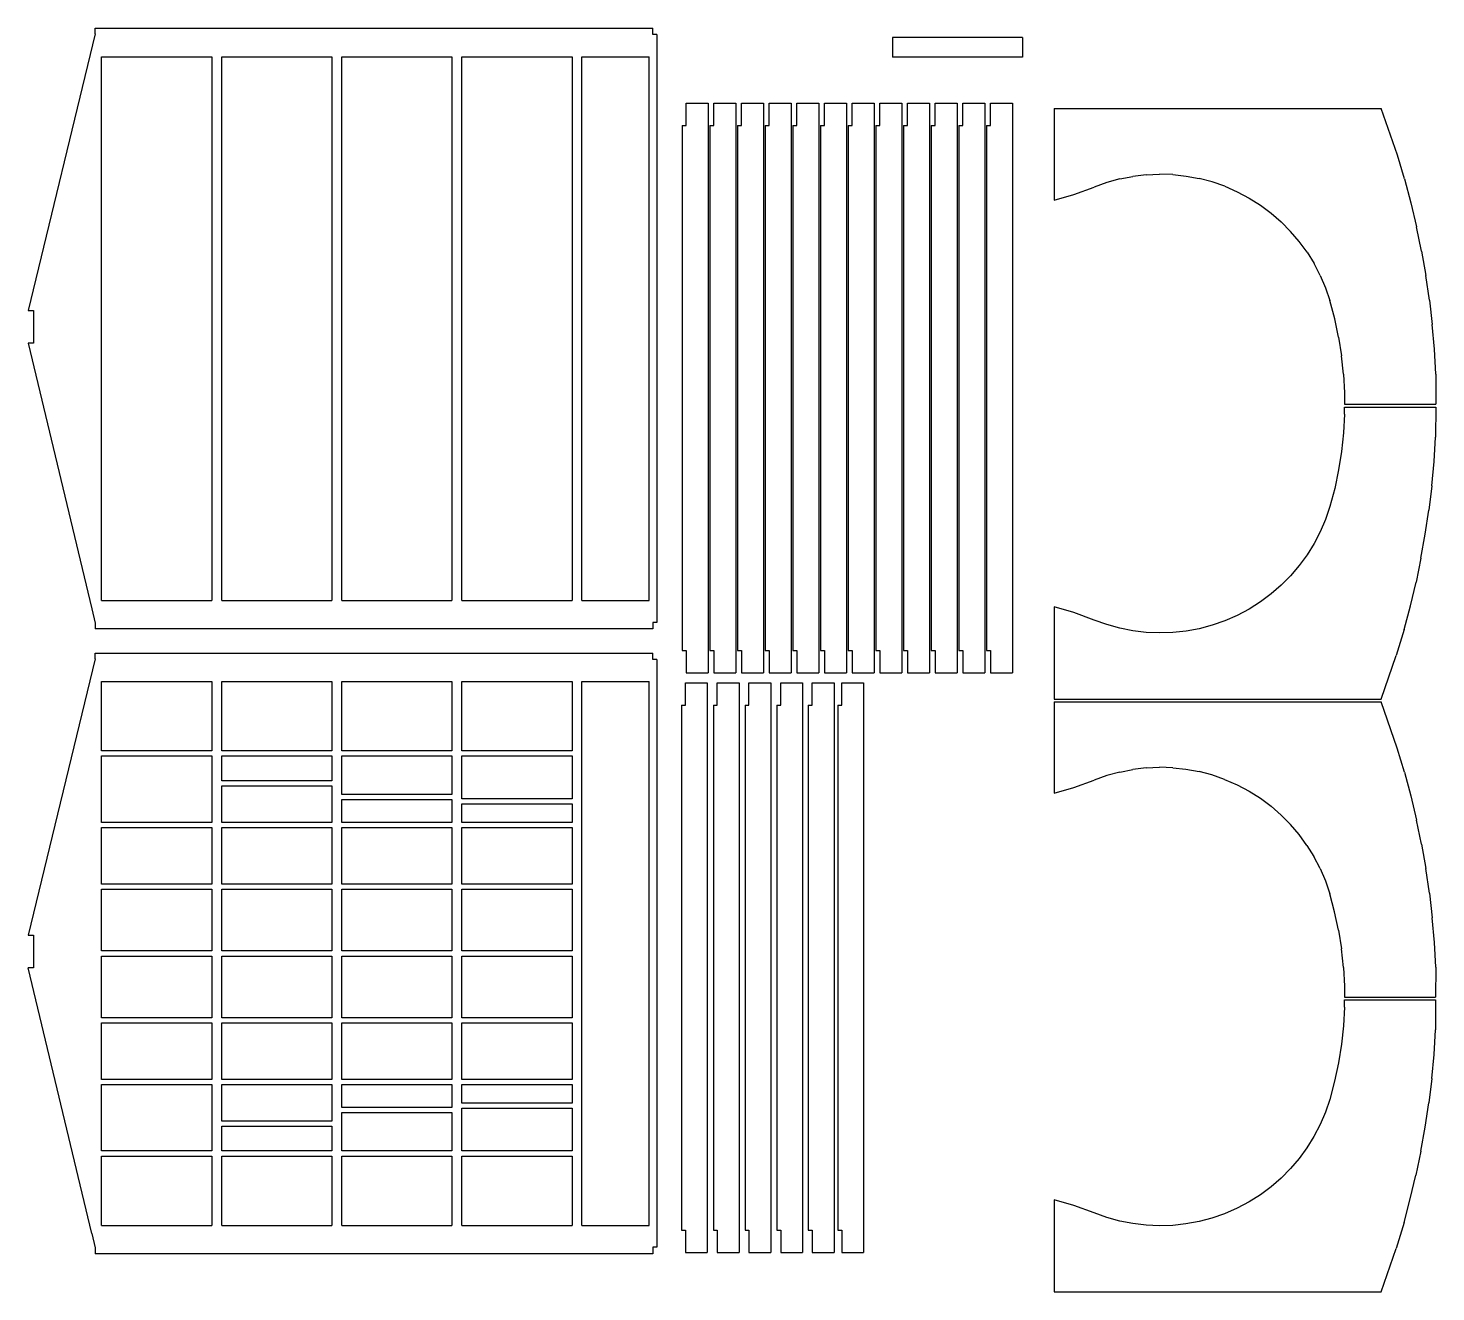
# Model space of a CAD drawing. Extents: x -2756 to 2933, y -1489 to 1592.
# Drawn here: x -2756 to -568, y -1489 to 476 of the extents above; entities that cross this region are included whole.
import ezdxf

# ---------------------------------------------------------------- set-up
doc = ezdxf.new("R2010")
doc.units = 0
doc.layers.get('0').update_dxf_attribs({"linetype": 'CONTINUOUS'})

msp = doc.modelspace()

# ---------------------------------------------------------------- linework, layer by layer
for p, q in [((-2651.6, 466.9), (-2755.8, 37.1)), ((-2651.6, 466.9), (-2651.6, 475.8)), ((-2651.6, 475.8), (-1785, 475.8)), ((-1785, 465.8), (-1785, 475.8)), ((-1778.6, 465.8), (-1785, 465.8)), ((-1778.6, 465.8), (-1778.6, -448)), ((-1210.4, 461.2), (-1412.4, 461.2)), ((-1412.4, 461.2), (-1412.4, 430.7)), ((-1210.4, 461.2), (-1210.4, 430.7)), ((-2641.6, -414), (-2641.6, 431.4)), ((-2641.6, 431.4), (-2470.3, 431.4)), ((-2470.3, 431.4), (-2470.3, -414)), ((-2454.9, -414), (-2454.9, 431.4)), ((-2454.9, 431.4), (-2283.7, 431.4)), ((-2283.7, 431.4), (-2283.7, -414)), ((-2268.3, -414), (-2268.3, 431.4)), ((-2268.3, 431.4), (-2097.1, 431.4)), ((-2097.1, 431.4), (-2097.1, -414)), ((-2081.7, -414), (-2081.7, 431.4)), ((-2081.7, 431.4), (-1910.5, 431.4)), ((-1910.5, 431.4), (-1910.5, -414)), ((-1895.1, -414), (-1895.1, 431.4)), ((-1895.1, 431.4), (-1790.6, 431.4)), ((-1790.6, -414), (-1790.6, 431.4)), ((-1210.4, 430.7), (-1412.4, 430.7)), ((-1733.2, 359.4), (-1699.2, 359.4)), ((-1733.2, 324.5), (-1733.2, 359.4)), ((-1699.2, 359.4), (-1699.2, -526.4)), ((-1690.2, 359.4), (-1656.2, 359.4)), ((-1690.2, 324.5), (-1690.2, 359.4)), ((-1656.2, 359.4), (-1656.2, -526.4)), ((-1647.2, 359.4), (-1613.2, 359.4)), ((-1647.2, 324.5), (-1647.2, 359.4)), ((-1613.2, 359.4), (-1613.2, -526.4)), ((-1604.2, 359.4), (-1570.2, 359.4)), ((-1604.2, 324.5), (-1604.2, 359.4)), ((-1570.2, 359.4), (-1570.2, -526.4)), ((-1561.2, 359.4), (-1527.2, 359.4)), ((-1561.2, 324.5), (-1561.2, 359.4)), ((-1527.2, 359.4), (-1527.2, -526.4)), ((-1518.2, 359.4), (-1484.2, 359.4)), ((-1518.2, 324.5), (-1518.2, 359.4)), ((-1484.2, 359.4), (-1484.2, -526.4)), ((-1475.2, 359.4), (-1441.2, 359.4)), ((-1475.2, 324.5), (-1475.2, 359.4)), ((-1441.2, 359.4), (-1441.2, -526.4)), ((-1432.2, 359.4), (-1398.2, 359.4)), ((-1432.2, 324.5), (-1432.2, 359.4)), ((-1398.2, 359.4), (-1398.2, -526.4)), ((-1389.2, 359.4), (-1355.2, 359.4)), ((-1389.2, 324.5), (-1389.2, 359.4)), ((-1355.2, 359.4), (-1355.2, -526.4)), ((-1346.2, 359.4), (-1312.2, 359.4)), ((-1346.2, 324.5), (-1346.2, 359.4)), ((-1312.2, 359.4), (-1312.2, -526.4)), ((-1303.2, 359.4), (-1269.2, 359.4)), ((-1303.2, 324.5), (-1303.2, 359.4)), ((-1269.2, 359.4), (-1269.2, -526.4)), ((-1260.2, 359.4), (-1226.2, 359.4)), ((-1260.2, 324.5), (-1260.2, 359.4)), ((-1226.2, 359.4), (-1226.2, -526.4)), ((-1161.3, 350.7), (-653, 350.7)), ((-1161.3, 350.7), (-1161.3, 208.4)), ((-627.9, 278.3), (-653, 350.7)), ((-1739.2, 324.5), (-1739.2, -491.6)), ((-1739.2, 324.5), (-1733.2, 324.5)), ((-1696.2, 324.5), (-1696.2, -491.6)), ((-1696.2, 324.5), (-1690.2, 324.5)), ((-1653.2, 324.5), (-1653.2, -491.6)), ((-1653.2, 324.5), (-1647.2, 324.5)), ((-1610.2, 324.5), (-1610.2, -491.6)), ((-1610.2, 324.5), (-1604.2, 324.5)), ((-1567.2, 324.5), (-1567.2, -491.6)), ((-1567.2, 324.5), (-1561.2, 324.5)), ((-1524.2, 324.5), (-1524.2, -491.6)), ((-1524.2, 324.5), (-1518.2, 324.5)), ((-1481.2, 324.5), (-1481.2, -491.6)), ((-1481.2, 324.5), (-1475.2, 324.5)), ((-1438.2, 324.5), (-1438.2, -491.6)), ((-1438.2, 324.5), (-1432.2, 324.5)), ((-1395.2, 324.5), (-1395.2, -491.6)), ((-1395.2, 324.5), (-1389.2, 324.5)), ((-1352.2, 324.5), (-1352.2, -491.6)), ((-1352.2, 324.5), (-1346.2, 324.5)), ((-1309.2, 324.5), (-1309.2, -491.6)), ((-1309.2, 324.5), (-1303.2, 324.5)), ((-1266.2, 324.5), (-1266.2, -491.6)), ((-1266.2, 324.5), (-1260.2, 324.5)), ((-616.8, 241.4), (-627.9, 278.3)), ((-1059.1, 241.4), (-1079.3, 235.9)), ((-1059.1, 241.4), (-1038.8, 245.4)), ((-1018.2, 247.9), (-1038.8, 245.4)), ((-1018.2, 247.9), (-997.5, 248.8)), ((-976.9, 248.1), (-997.5, 248.8)), ((-976.9, 248.1), (-956.3, 245.9)), ((-956.3, 245.9), (-936, 242.1)), ((-915.9, 236.8), (-936, 242.1)), ((-616.8, 241.4), (-606.9, 204.2)), ((-1130.7, 217.2), (-1099, 228.7)), ((-1079.3, 235.9), (-1099, 228.7)), ((-896.1, 230), (-915.9, 236.8)), ((-896.1, 230), (-876.9, 221.6)), ((-876.9, 221.6), (-858.3, 211.7)), ((-1161.3, 208.4), (-1130.7, 217.2)), ((-858.3, 211.7), (-840.6, 200.6)), ((-840.6, 200.6), (-824, 188.1)), ((-606.9, 204.2), (-598, 166.8)), ((-824, 188.1), (-808.3, 174.6)), ((-808.3, 174.6), (-793.8, 159.9)), ((-780.4, 144.1), (-793.8, 159.9)), ((-590.3, 129.1), (-598, 166.8)), ((-768.2, 127.4), (-780.4, 144.1)), ((-768.2, 127.4), (-757.3, 109.8)), ((-747.8, 91.3), (-757.3, 109.8)), ((-590.3, 129.1), (-583.6, 91.2)), ((-747.8, 91.3), (-739.6, 72.1)), ((-578.1, 53.1), (-583.6, 91.2)), ((-739.6, 72.1), (-732.8, 52.2)), ((-725.3, 23.9), (-732.8, 52.2)), ((-578.1, 53.1), (-573.6, 14.9)), ((-2755.8, 37.1), (-2747.5, 37.1)), ((-2747.5, 37.1), (-2747.5, -13.7)), ((-719.2, -4.6), (-725.3, 23.9)), ((-570.3, -23.5), (-573.6, 14.9)), ((-2747.5, -13.7), (-2755.7, -13.7)), ((-2755.7, -13.7), (-2656.9, -426.8)), ((-719.2, -4.6), (-714.7, -33.4)), ((-711.6, -62.3), (-714.7, -33.4)), ((-568.1, -62), (-570.3, -23.5)), ((-711.6, -62.3), (-710.1, -91.3)), ((-568.1, -62), (-568.2, -108.8)), ((-710.1, -91.3), (-710.1, -108.8)), ((-710.1, -108.8), (-568.2, -108.8)), ((-710.1, -124.3), (-711.6, -153.3)), ((-710.1, -124.3), (-710.1, -113.2)), ((-710.1, -113.2), (-568.2, -113.2)), ((-568.2, -113.2), (-568.4, -159.9)), ((-711.6, -153.3), (-714.7, -182.3)), ((-570.8, -197.9), (-568.4, -159.9)), ((-714.7, -182.3), (-719.2, -211)), ((-719.2, -211), (-725.3, -239.6)), ((-574.3, -235.7), (-570.8, -197.9)), ((-725.3, -239.6), (-732.8, -267.9)), ((-574.3, -235.7), (-578.9, -273.4)), ((-732.8, -267.9), (-739.6, -287.8)), ((-584.5, -311), (-578.9, -273.4)), ((-739.6, -287.8), (-747.8, -307)), ((-757.3, -325.4), (-768.2, -343.1)), ((-747.8, -307), (-757.3, -325.4)), ((-591.2, -348.4), (-584.5, -311)), ((-768.2, -343.1), (-780.4, -359.8)), ((-591.2, -348.4), (-598.9, -385.5)), ((-780.4, -359.8), (-793.8, -375.5)), ((-808.3, -390.2), (-824, -403.8)), ((-793.8, -375.5), (-808.3, -390.2)), ((-607.7, -422.5), (-598.9, -385.5)), ((-2641.6, -414), (-2470.3, -414)), ((-2454.9, -414), (-2283.7, -414)), ((-2268.3, -414), (-2097.1, -414)), ((-2081.7, -414), (-1910.5, -414)), ((-1895.1, -414), (-1790.6, -414)), ((-824, -403.8), (-840.6, -416.2)), ((-2656.9, -426.8), (-2651.6, -449.1)), ((-1130.7, -432.8), (-1161.3, -424)), ((-1161.3, -424), (-1161.3, -567.1)), ((-1099, -444.4), (-1130.7, -432.8)), ((-876.9, -437.2), (-896.1, -445.6)), ((-858.3, -427.4), (-876.9, -437.2)), ((-840.6, -416.2), (-858.3, -427.4)), ((-617.5, -459.2), (-607.7, -422.5)), ((-2651.6, -449.1), (-2651.6, -458)), ((-1785, -458), (-2651.6, -458)), ((-1778.6, -448), (-1785, -448)), ((-1785, -448), (-1785, -458)), ((-1079.3, -451.5), (-1099, -444.4)), ((-1059.1, -457.1), (-1079.3, -451.5)), ((-1038.8, -461.1), (-1059.1, -457.1)), ((-936, -457.8), (-956.3, -461.5)), ((-915.9, -452.5), (-936, -457.8)), ((-896.1, -445.6), (-915.9, -452.5)), ((-617.5, -459.2), (-629.6, -499.5)), ((-1018.2, -463.5), (-1038.8, -461.1)), ((-997.5, -464.4), (-1018.2, -463.5)), ((-976.9, -463.8), (-997.5, -464.4)), ((-956.3, -461.5), (-976.9, -463.8)), ((-2651.6, -495.6), (-1785, -495.6)), ((-2651.6, -504.5), (-2651.6, -495.6)), ((-1785, -505.6), (-1785, -495.6)), ((-1739.2, -491.6), (-1733.2, -491.6)), ((-1733.2, -491.6), (-1733.2, -526.4)), ((-1696.2, -491.6), (-1690.2, -491.6)), ((-1690.2, -491.6), (-1690.2, -526.4)), ((-1653.2, -491.6), (-1647.2, -491.6)), ((-1647.2, -491.6), (-1647.2, -526.4)), ((-1610.2, -491.6), (-1604.2, -491.6)), ((-1604.2, -491.6), (-1604.2, -526.4)), ((-1567.2, -491.6), (-1561.2, -491.6)), ((-1561.2, -491.6), (-1561.2, -526.4)), ((-1524.2, -491.6), (-1518.2, -491.6)), ((-1518.2, -491.6), (-1518.2, -526.4)), ((-1481.2, -491.6), (-1475.2, -491.6)), ((-1475.2, -491.6), (-1475.2, -526.4)), ((-1438.2, -491.6), (-1432.2, -491.6)), ((-1432.2, -491.6), (-1432.2, -526.4)), ((-1395.2, -491.6), (-1389.2, -491.6)), ((-1389.2, -491.6), (-1389.2, -526.4)), ((-1352.2, -491.6), (-1346.2, -491.6)), ((-1346.2, -491.6), (-1346.2, -526.4)), ((-1309.2, -491.6), (-1303.2, -491.6)), ((-1303.2, -491.6), (-1303.2, -526.4)), ((-1266.2, -491.6), (-1260.2, -491.6)), ((-1260.2, -491.6), (-1260.2, -526.4)), ((-653, -567.1), (-629.6, -499.5)), ((-2651.6, -504.5), (-2755.8, -934.3)), ((-1778.6, -505.6), (-1785, -505.6)), ((-1778.6, -505.6), (-1778.6, -1419.4)), ((-2641.6, -540), (-2470.3, -540)), ((-2641.6, -647.7), (-2641.6, -540)), ((-2470.3, -540), (-2470.3, -647.7)), ((-2454.9, -540), (-2283.7, -540)), ((-2454.9, -647.7), (-2454.9, -540)), ((-2283.7, -540), (-2283.7, -647.7)), ((-2268.3, -540), (-2097.1, -540)), ((-2268.3, -647.7), (-2268.3, -540)), ((-2097.1, -540), (-2097.1, -647.7)), ((-2081.7, -540), (-1910.5, -540)), ((-2081.7, -647.7), (-2081.7, -540)), ((-1910.5, -540), (-1910.5, -647.7)), ((-1895.1, -1385.4), (-1895.1, -540)), ((-1895.1, -540), (-1790.6, -540)), ((-1790.6, -1385.4), (-1790.6, -540)), ((-1734.4, -542), (-1700.4, -542)), ((-1734.4, -576.9), (-1734.4, -542)), ((-1733.2, -526.4), (-1699.2, -526.4)), ((-1700.4, -542), (-1700.4, -1427.8)), ((-1690.2, -526.4), (-1656.2, -526.4)), ((-1684.8, -542), (-1650.8, -542)), ((-1684.8, -576.9), (-1684.8, -542)), ((-1650.8, -542), (-1650.8, -1427.8)), ((-1647.2, -526.4), (-1613.2, -526.4)), ((-1635.6, -542), (-1601.6, -542)), ((-1635.6, -576.9), (-1635.6, -542)), ((-1604.2, -526.4), (-1570.2, -526.4)), ((-1601.6, -542), (-1601.6, -1427.8)), ((-1586.2, -542), (-1552.2, -542)), ((-1586.2, -576.9), (-1586.2, -542)), ((-1561.2, -526.4), (-1527.2, -526.4)), ((-1552.2, -542), (-1552.2, -1427.8)), ((-1537.4, -542), (-1503.4, -542)), ((-1537.4, -576.9), (-1537.4, -542)), ((-1518.2, -526.4), (-1484.2, -526.4)), ((-1503.4, -542), (-1503.4, -1427.8)), ((-1491.4, -542), (-1457.4, -542)), ((-1491.4, -576.9), (-1491.4, -542)), ((-1475.2, -526.4), (-1441.2, -526.4)), ((-1457.4, -542), (-1457.4, -1427.8)), ((-1432.2, -526.4), (-1398.2, -526.4)), ((-1389.2, -526.4), (-1355.2, -526.4)), ((-1346.2, -526.4), (-1312.2, -526.4)), ((-1303.2, -526.4), (-1269.2, -526.4)), ((-1260.2, -526.4), (-1226.2, -526.4)), ((-1161.3, -567.1), (-653, -567.1)), ((-1740.4, -576.9), (-1740.4, -1393)), ((-1740.4, -576.9), (-1734.4, -576.9)), ((-1690.8, -576.9), (-1690.8, -1393)), ((-1690.8, -576.9), (-1684.8, -576.9)), ((-1641.6, -576.9), (-1641.6, -1393)), ((-1641.6, -576.9), (-1635.6, -576.9)), ((-1592.2, -576.9), (-1592.2, -1393)), ((-1592.2, -576.9), (-1586.2, -576.9)), ((-1543.4, -576.9), (-1543.4, -1393)), ((-1543.4, -576.9), (-1537.4, -576.9)), ((-1497.4, -576.9), (-1497.4, -1393)), ((-1497.4, -576.9), (-1491.4, -576.9)), ((-1161.5, -571.3), (-653.2, -571.3)), ((-1161.5, -571.3), (-1161.5, -713.7)), ((-628, -643.7), (-653.2, -571.3)), ((-2470.3, -647.7), (-2641.6, -647.7)), ((-2641.6, -655.7), (-2470.3, -655.7)), ((-2641.6, -758.9), (-2641.6, -655.7)), ((-2470.3, -655.7), (-2470.3, -758.9)), ((-2283.7, -647.7), (-2454.9, -647.7)), ((-2454.9, -655.7), (-2283.7, -655.7)), ((-2454.9, -694.1), (-2454.9, -655.7)), ((-2283.7, -655.7), (-2283.7, -694.1)), ((-2097.1, -647.7), (-2268.3, -647.7)), ((-2268.3, -655.7), (-2097.1, -655.7)), ((-2268.3, -715.5), (-2268.3, -655.7)), ((-2097.1, -655.7), (-2097.1, -715.5)), ((-1910.5, -647.7), (-2081.7, -647.7)), ((-2081.7, -655.7), (-1910.5, -655.7)), ((-2081.7, -722.3), (-2081.7, -655.7)), ((-1910.5, -655.7), (-1910.5, -722.3)), ((-617, -680.6), (-628, -643.7)), ((-1059.3, -680.6), (-1038.9, -676.6)), ((-1018.3, -674.2), (-1038.9, -676.6)), ((-1018.3, -674.2), (-997.7, -673.3)), ((-977, -673.9), (-997.7, -673.3)), ((-977, -673.9), (-956.5, -676.1)), ((-956.5, -676.1), (-936.1, -679.9)), ((-2283.7, -694.1), (-2454.9, -694.1)), ((-1130.8, -704.9), (-1099.2, -693.3)), ((-1079.4, -686.2), (-1099.2, -693.3)), ((-1059.3, -680.6), (-1079.4, -686.2)), ((-916, -685.2), (-936.1, -679.9)), ((-896.3, -692.1), (-916, -685.2)), ((-896.3, -692.1), (-877, -700.5)), ((-617, -680.6), (-607, -717.8)), ((-2454.9, -702.1), (-2283.7, -702.1)), ((-2454.9, -758.9), (-2454.9, -702.1)), ((-2283.7, -702.1), (-2283.7, -758.9)), ((-2097.1, -715.5), (-2268.3, -715.5)), ((-1161.5, -713.7), (-1130.8, -704.9)), ((-877, -700.5), (-858.4, -710.3)), ((-858.4, -710.3), (-840.8, -721.5)), ((-840.8, -721.5), (-824.1, -733.9)), ((-607, -717.8), (-598.2, -755.3)), ((-2268.3, -723.5), (-2097.1, -723.5)), ((-2268.3, -758.9), (-2268.3, -723.5)), ((-2097.1, -723.5), (-2097.1, -758.9)), ((-1910.5, -722.3), (-2081.7, -722.3)), ((-2081.7, -730.3), (-1910.5, -730.3)), ((-2081.7, -758.9), (-2081.7, -730.3)), ((-1910.5, -730.3), (-1910.5, -758.9)), ((-824.1, -733.9), (-808.5, -747.5)), ((-2470.3, -758.9), (-2641.6, -758.9)), ((-2283.7, -758.9), (-2454.9, -758.9)), ((-2097.1, -758.9), (-2268.3, -758.9)), ((-1910.5, -758.9), (-2081.7, -758.9)), ((-808.5, -747.5), (-793.9, -762.2)), ((-780.5, -777.9), (-793.9, -762.2)), ((-590.4, -792.9), (-598.2, -755.3)), ((-2641.6, -766.9), (-2470.3, -766.9)), ((-2641.6, -854.7), (-2641.6, -766.9)), ((-2470.3, -766.9), (-2470.3, -854.7)), ((-2454.9, -766.9), (-2283.7, -766.9)), ((-2454.9, -854.7), (-2454.9, -766.9)), ((-2283.7, -766.9), (-2283.7, -854.7)), ((-2268.3, -766.9), (-2097.1, -766.9)), ((-2268.3, -854.7), (-2268.3, -766.9)), ((-2097.1, -766.9), (-2097.1, -854.7)), ((-2081.7, -766.9), (-1910.5, -766.9)), ((-2081.7, -854.7), (-2081.7, -766.9)), ((-1910.5, -766.9), (-1910.5, -854.7)), ((-768.4, -794.6), (-780.5, -777.9)), ((-768.4, -794.6), (-757.5, -812.2)), ((-590.4, -792.9), (-583.8, -830.8)), ((-747.9, -830.7), (-757.5, -812.2)), ((-747.9, -830.7), (-739.7, -849.9)), ((-578.2, -868.9), (-583.8, -830.8)), ((-739.7, -849.9), (-733, -869.8)), ((-2470.3, -854.7), (-2641.6, -854.7)), ((-2641.6, -862.7), (-2470.3, -862.7)), ((-2641.6, -958.7), (-2641.6, -862.7)), ((-2470.3, -862.7), (-2470.3, -958.7)), ((-2283.7, -854.7), (-2454.9, -854.7)), ((-2454.9, -862.7), (-2283.7, -862.7)), ((-2454.9, -958.7), (-2454.9, -862.7)), ((-2283.7, -862.7), (-2283.7, -958.7)), ((-2097.1, -854.7), (-2268.3, -854.7)), ((-2268.3, -862.7), (-2097.1, -862.7)), ((-2268.3, -958.7), (-2268.3, -862.7)), ((-2097.1, -862.7), (-2097.1, -958.7)), ((-1910.5, -854.7), (-2081.7, -854.7)), ((-2081.7, -862.7), (-1910.5, -862.7)), ((-2081.7, -958.7), (-2081.7, -862.7)), ((-1910.5, -862.7), (-1910.5, -958.7)), ((-725.4, -898.1), (-733, -869.8)), ((-578.2, -868.9), (-573.8, -907.2)), ((-719.3, -926.7), (-725.4, -898.1)), ((-570.4, -945.6), (-573.8, -907.2)), ((-2755.8, -934.3), (-2747.5, -934.3)), ((-2747.5, -934.3), (-2747.5, -985.1)), ((-719.3, -926.7), (-714.8, -955.4)), ((-2470.3, -958.7), (-2641.6, -958.7)), ((-2283.7, -958.7), (-2454.9, -958.7)), ((-2097.1, -958.7), (-2268.3, -958.7)), ((-1910.5, -958.7), (-2081.7, -958.7)), ((-711.8, -984.3), (-714.8, -955.4)), ((-568.2, -984.1), (-570.4, -945.6)), ((-2641.6, -966.7), (-2470.3, -966.7)), ((-2641.6, -1062.7), (-2641.6, -966.7)), ((-2470.3, -966.7), (-2470.3, -1062.7)), ((-2454.9, -966.7), (-2283.7, -966.7)), ((-2454.9, -1062.7), (-2454.9, -966.7)), ((-2283.7, -966.7), (-2283.7, -1062.7)), ((-2268.3, -966.7), (-2097.1, -966.7)), ((-2268.3, -1062.7), (-2268.3, -966.7)), ((-2097.1, -966.7), (-2097.1, -1062.7)), ((-2081.7, -966.7), (-1910.5, -966.7)), ((-2081.7, -1062.7), (-2081.7, -966.7)), ((-1910.5, -966.7), (-1910.5, -1062.7)), ((-711.8, -984.3), (-710.3, -1013.3)), ((-568.2, -984.1), (-568.4, -1030.8)), ((-2656.9, -1398.2), (-2755.7, -985.1)), ((-2747.5, -985.1), (-2755.7, -985.1)), ((-710.3, -1013.3), (-710.3, -1030.8)), ((-710.3, -1046), (-711.8, -1075)), ((-710.3, -1030.8), (-568.4, -1030.8)), ((-710.3, -1046), (-710.3, -1034.8)), ((-710.3, -1034.8), (-568.4, -1034.8)), ((-568.4, -1034.8), (-568.5, -1081.5)), ((-2470.3, -1062.7), (-2641.6, -1062.7)), ((-2641.6, -1070.7), (-2470.3, -1070.7)), ((-2641.6, -1158.5), (-2641.6, -1070.7)), ((-2470.3, -1070.7), (-2470.3, -1158.5)), ((-2283.7, -1062.7), (-2454.9, -1062.7)), ((-2454.9, -1070.7), (-2283.7, -1070.7)), ((-2454.9, -1158.5), (-2454.9, -1070.7)), ((-2283.7, -1070.7), (-2283.7, -1158.5)), ((-2097.1, -1062.7), (-2268.3, -1062.7)), ((-2268.3, -1070.7), (-2097.1, -1070.7)), ((-2268.3, -1158.5), (-2268.3, -1070.7)), ((-2097.1, -1070.7), (-2097.1, -1158.5)), ((-1910.5, -1062.7), (-2081.7, -1062.7)), ((-2081.7, -1070.7), (-1910.5, -1070.7)), ((-2081.7, -1158.5), (-2081.7, -1070.7)), ((-1910.5, -1070.7), (-1910.5, -1158.5)), ((-711.8, -1075), (-714.8, -1103.9)), ((-570.9, -1119.5), (-568.5, -1081.5)), ((-714.8, -1103.9), (-719.3, -1132.7)), ((-719.3, -1132.7), (-725.4, -1161.2)), ((-574.4, -1157.3), (-570.9, -1119.5)), ((-2470.3, -1158.5), (-2641.6, -1158.5)), ((-2283.7, -1158.5), (-2454.9, -1158.5)), ((-2097.1, -1158.5), (-2268.3, -1158.5)), ((-1910.5, -1158.5), (-2081.7, -1158.5)), ((-574.4, -1157.3), (-579, -1195.1)), ((-2641.6, -1166.5), (-2470.3, -1166.5)), ((-2641.6, -1269.7), (-2641.6, -1166.5)), ((-2470.3, -1166.5), (-2470.3, -1269.7)), ((-2454.9, -1166.5), (-2283.7, -1166.5)), ((-2454.9, -1223.3), (-2454.9, -1166.5)), ((-2283.7, -1166.5), (-2283.7, -1223.3)), ((-2268.3, -1166.5), (-2097.1, -1166.5)), ((-2268.3, -1201.9), (-2268.3, -1166.5)), ((-2097.1, -1166.5), (-2097.1, -1201.9)), ((-2081.7, -1166.5), (-1910.5, -1166.5)), ((-2081.7, -1195.2), (-2081.7, -1166.5)), ((-1910.5, -1166.5), (-1910.5, -1195.2)), ((-725.4, -1161.2), (-733, -1189.5)), ((-2097.1, -1201.9), (-2268.3, -1201.9)), ((-1910.5, -1195.2), (-2081.7, -1195.2)), ((-2081.7, -1203.2), (-1910.5, -1203.2)), ((-2081.7, -1269.7), (-2081.7, -1203.2)), ((-1910.5, -1203.2), (-1910.5, -1269.7)), ((-733, -1189.5), (-739.7, -1209.4)), ((-584.6, -1232.6), (-579, -1195.1)), ((-2283.7, -1223.3), (-2454.9, -1223.3)), ((-2268.3, -1209.9), (-2097.1, -1209.9)), ((-2268.3, -1269.7), (-2268.3, -1209.9)), ((-2097.1, -1209.9), (-2097.1, -1269.7)), ((-739.7, -1209.4), (-747.9, -1228.6)), ((-2454.9, -1231.3), (-2283.7, -1231.3)), ((-2454.9, -1269.7), (-2454.9, -1231.3)), ((-2283.7, -1231.3), (-2283.7, -1269.7)), ((-747.9, -1228.6), (-757.5, -1247.1)), ((-591.3, -1270), (-584.6, -1232.6)), ((-768.4, -1264.7), (-780.5, -1281.4)), ((-757.5, -1247.1), (-768.4, -1264.7)), ((-2470.3, -1269.7), (-2641.6, -1269.7)), ((-2641.6, -1277.7), (-2470.3, -1277.7)), ((-2641.6, -1385.4), (-2641.6, -1277.7)), ((-2470.3, -1277.7), (-2470.3, -1385.4)), ((-2283.7, -1269.7), (-2454.9, -1269.7)), ((-2454.9, -1277.7), (-2283.7, -1277.7)), ((-2454.9, -1385.4), (-2454.9, -1277.7)), ((-2283.7, -1277.7), (-2283.7, -1385.4)), ((-2097.1, -1269.7), (-2268.3, -1269.7)), ((-2268.3, -1277.7), (-2097.1, -1277.7)), ((-2268.3, -1385.4), (-2268.3, -1277.7)), ((-2097.1, -1277.7), (-2097.1, -1385.4)), ((-1910.5, -1269.7), (-2081.7, -1269.7)), ((-2081.7, -1277.7), (-1910.5, -1277.7)), ((-2081.7, -1385.4), (-2081.7, -1277.7)), ((-1910.5, -1277.7), (-1910.5, -1385.4)), ((-780.5, -1281.4), (-793.9, -1297.1)), ((-591.3, -1270), (-599, -1307.2)), ((-808.5, -1311.8), (-824.1, -1325.4)), ((-793.9, -1297.1), (-808.5, -1311.8)), ((-607.8, -1344.1), (-599, -1307.2)), ((-824.1, -1325.4), (-840.8, -1337.8)), ((-1130.8, -1354.5), (-1161.5, -1345.6)), ((-1161.5, -1345.6), (-1161.5, -1488.7)), ((-1099.2, -1366), (-1130.8, -1354.5)), ((-858.4, -1349), (-877, -1358.8)), ((-840.8, -1337.8), (-858.4, -1349)), ((-617.6, -1380.8), (-607.8, -1344.1)), ((-1079.4, -1373.1), (-1099.2, -1366)), ((-1059.3, -1378.7), (-1079.4, -1373.1)), ((-916, -1374.1), (-936.1, -1379.4)), ((-896.3, -1367.2), (-916, -1374.1)), ((-877, -1358.8), (-896.3, -1367.2)), ((-2656.9, -1398.2), (-2651.6, -1420.5)), ((-2641.6, -1385.4), (-2470.3, -1385.4)), ((-2454.9, -1385.4), (-2283.7, -1385.4)), ((-2268.3, -1385.4), (-2097.1, -1385.4)), ((-2081.7, -1385.4), (-1910.5, -1385.4)), ((-1895.1, -1385.4), (-1790.6, -1385.4)), ((-1740.4, -1393), (-1734.4, -1393)), ((-1734.4, -1393), (-1734.4, -1427.8)), ((-1690.8, -1393), (-1684.8, -1393)), ((-1684.8, -1393), (-1684.8, -1427.8)), ((-1641.6, -1393), (-1635.6, -1393)), ((-1635.6, -1393), (-1635.6, -1427.8)), ((-1592.2, -1393), (-1586.2, -1393)), ((-1586.2, -1393), (-1586.2, -1427.8)), ((-1543.4, -1393), (-1537.4, -1393)), ((-1537.4, -1393), (-1537.4, -1427.8)), ((-1497.4, -1393), (-1491.4, -1393)), ((-1491.4, -1393), (-1491.4, -1427.8)), ((-1038.9, -1382.7), (-1059.3, -1378.7)), ((-1018.3, -1385.2), (-1038.9, -1382.7)), ((-997.7, -1386.1), (-1018.3, -1385.2)), ((-977, -1385.4), (-997.7, -1386.1)), ((-956.5, -1383.2), (-977, -1385.4)), ((-936.1, -1379.4), (-956.5, -1383.2)), ((-617.6, -1380.8), (-629.7, -1421.1)), ((-2651.6, -1420.5), (-2651.6, -1429.4)), ((-1778.6, -1419.4), (-1785, -1419.4)), ((-1785, -1419.4), (-1785, -1429.4)), ((-653.2, -1488.7), (-629.7, -1421.1)), ((-1785, -1429.4), (-2651.6, -1429.4)), ((-1734.4, -1427.8), (-1700.4, -1427.8)), ((-1684.8, -1427.8), (-1650.8, -1427.8)), ((-1635.6, -1427.8), (-1601.6, -1427.8)), ((-1586.2, -1427.8), (-1552.2, -1427.8)), ((-1537.4, -1427.8), (-1503.4, -1427.8)), ((-1491.4, -1427.8), (-1457.4, -1427.8)), ((-1161.5, -1488.7), (-653.2, -1488.7))]:
    msp.add_line(p, q)

doc.saveas('drawing.dxf')
